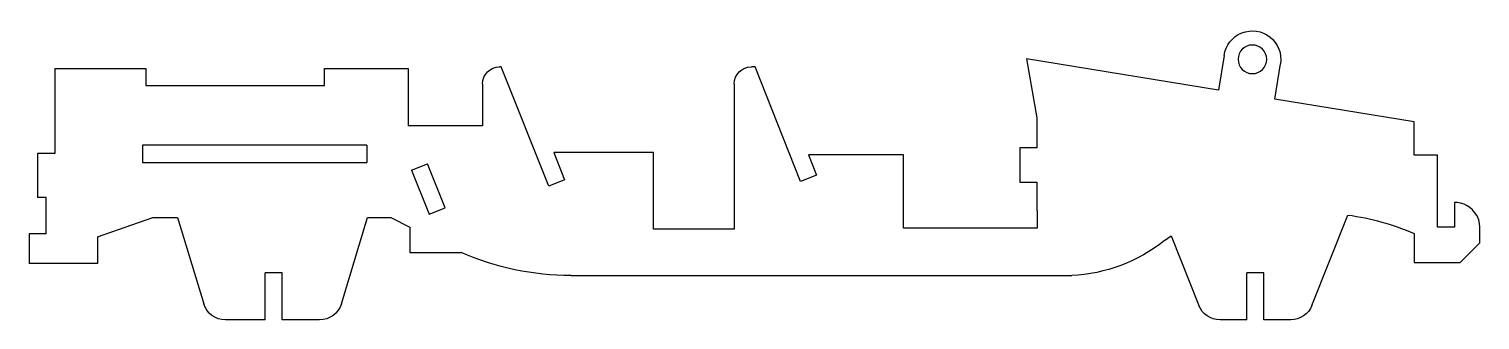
# Model space of a CAD drawing. Header units: millimetres. Extents: x 518 to 1025, y -822 to -720.
import ezdxf

# ---------------------------------------------------------------- set-up
doc = ezdxf.new("R2010")
doc.units = ezdxf.units.MM

msp = doc.modelspace()

# ---------------------------------------------------------------- linework, layer by layer
at = {"extrusion": (1.22465e-16, 6.12323e-17, -1)}
for p, q in [((866.75, -730.67, -43.27), (870.4, -751.26, -43.27)), ((933.97, -741.56, -43.27), (866.75, -730.67, -43.27)), ((935.92, -729.5, -43.27), (933.97, -741.56, -43.27)), ((526.66, -733.95, -43.27), (526.66, -763.74, -43.27)), ((526.66, -733.95, -43.27), (558.58, -733.95, -43.27)), ((558.58, -733.95, -43.27), (558.58, -739.95, -43.27)), ((621.05, -739.95, -43.27), (621.05, -733.95, -43.27)), ((621.05, -733.95, -43.27), (650.36, -733.95, -43.27)), ((650.36, -733.95, -43.27), (650.36, -754.06, -43.27)), ((682.92, -733.41, -43.27), (682.36, -733.41, -43.27)), ((699.52, -775.12, -43.27), (682.92, -733.41, -43.27)), ((771.73, -733.41, -43.27), (770.44, -733.41, -43.27)), ((787.69, -773.5, -43.27), (771.73, -733.41, -43.27)), ((953.61, -744.74, -43.27), (955.61, -732.36, -43.27)), ((558.58, -739.95, -43.27), (621.05, -739.95, -43.27)), ((676.36, -739.41, -43.27), (676.36, -754.06, -43.27)), ((764.44, -739.41, -43.27), (764.44, -790.11, -43.27)), ((1002.42, -752.65, -43.27), (953.61, -744.74, -43.27)), ((870.4, -751.26, -43.27), (870.4, -761.72, -43.27)), ((676.36, -754.06, -43.27), (650.36, -754.06, -43.27)), ((1002.43, -764.33, -43.27), (1002.42, -752.65, -43.27)), ((557.37, -760.78, -43.27), (557.37, -766.78, -43.27)), ((635.83, -760.78, -43.27), (557.37, -760.78, -43.27)), ((635.83, -760.78, -43.27), (635.83, -766.78, -43.27)), ((520.66, -763.74, -43.27), (520.66, -779.09, -43.27)), ((526.66, -763.74, -43.27), (520.66, -763.74, -43.27)), ((701.3, -763.38, -43.27), (705.1, -772.9, -43.27)), ((736.18, -763.38, -43.27), (701.3, -763.38, -43.27)), ((736.18, -790.11, -43.27), (736.18, -763.38, -43.27)), ((790.42, -764.14, -43.27), (793.26, -771.28, -43.27)), ((823.73, -764.14, -43.27), (790.42, -764.14, -43.27)), ((823.73, -789.72, -43.27), (823.73, -764.14, -43.27)), ((864.4, -761.72, -43.27), (864.4, -773.72, -43.27)), ((870.4, -761.72, -43.27), (864.4, -761.72, -43.27)), ((1010.52, -764.32, -43.27), (1002.43, -764.33, -43.27)), ((1010.52, -765.32, -43.27), (1010.52, -764.32, -43.27)), ((1010.52, -789.47, -43.27), (1010.52, -765.32, -43.27)), ((557.37, -766.78, -43.27), (635.83, -766.78, -43.27)), ((651.55, -769.54, -43.27), (657.12, -767.32, -43.27)), ((651.55, -769.54, -43.27), (657.67, -784.93, -43.27)), ((663.24, -782.71, -43.27), (657.12, -767.32, -43.27)), ((793.26, -771.28, -43.27), (787.69, -773.5, -43.27)), ((705.1, -772.9, -43.27), (699.52, -775.12, -43.27)), ((864.4, -773.72, -43.27), (870.4, -773.72, -43.27)), ((870.4, -773.72, -43.27), (870.4, -783.72, -43.27)), ((523.66, -779.09, -43.27), (520.66, -779.09, -43.27)), ((523.66, -791.79, -43.27), (523.66, -779.09, -43.27)), ((1016.52, -780.77, -43.27), (1016.52, -789.47, -43.27)), ((1017.48, -780.82, -43.27), (1016.52, -780.77, -43.27)), ((1018.63, -781.02, -43.27), (1017.48, -780.82, -43.27)), ((1019.84, -781.41, -43.27), (1018.63, -781.02, -43.27)), ((1020.94, -781.96, -43.27), (1019.84, -781.41, -43.27)), ((541.66, -792.82, -43.27), (561.02, -786.04, -43.27)), ((561.02, -786.04, -43.27), (569.64, -786.04, -43.27)), ((569.64, -786.04, -43.27), (578.79, -816.15, -43.27)), ((627.02, -816.15, -43.27), (636.16, -786.04, -43.27)), ((636.16, -786.04, -43.27), (644.25, -786.04, -43.27)), ((644.25, -786.04, -43.27), (650.98, -789.41, -43.27)), ((657.67, -784.93, -43.27), (663.24, -782.71, -43.27)), ((870.4, -783.72, -43.27), (870.51, -783.72, -43.27)), ((870.51, -783.72, -43.27), (870.51, -789.72, -43.27)), ((966.63, -816.79, -43.27), (979.24, -785.19, -43.27)), ((1021.93, -782.6, -43.27), (1020.94, -781.96, -43.27)), ((1022.82, -783.38, -43.27), (1021.93, -782.6, -43.27)), ((1023.68, -784.37, -43.27), (1022.82, -783.38, -43.27)), ((1024.4, -785.52, -43.27), (1023.68, -784.37, -43.27)), ((1024.99, -786.91, -43.27), (1024.4, -785.52, -43.27)), ((1025.3, -788.15, -43.27), (1024.99, -786.91, -43.27)), ((517.66, -791.79, -43.27), (517.66, -802.12, -43.27)), ((523.66, -791.79, -43.27), (517.66, -791.79, -43.27)), ((650.98, -789.41, -43.27), (650.98, -798.22, -43.27)), ((764.44, -790.11, -43.27), (736.18, -790.11, -43.27)), ((870.51, -789.72, -43.27), (823.73, -789.72, -43.27)), ((1002.43, -791.64, -43.27), (1002.43, -801.79, -43.27)), ((1016.52, -789.47, -43.27), (1010.52, -789.47, -43.27)), ((1025.43, -789.47, -43.27), (1025.3, -788.15, -43.27)), ((1025.43, -794.88, -43.27), (1025.43, -789.47, -43.27)), ((541.66, -792.82, -43.27), (541.66, -802.12, -43.27)), ((915, -794.1, -43.27), (917.33, -792.41, -43.27)), ((917.33, -792.41, -43.27), (927.05, -816.77, -43.27)), ((1018.52, -801.79, -43.27), (1025.43, -794.88, -43.27)), ((541.66, -802.12, -43.27), (517.66, -802.12, -43.27)), ((650.98, -798.22, -43.27), (668.86, -798.22, -43.27)), ((1002.43, -801.79, -43.27), (1018.52, -801.79, -43.27)), ((606.31, -805.34, -43.27), (600.31, -805.34, -43.27)), ((600.31, -821.82, -43.27), (600.31, -805.34, -43.27)), ((606.31, -821.82, -43.27), (606.31, -805.34, -43.27)), ((707.35, -806.35, -43.27), (882.56, -806.35, -43.27)), ((949.84, -805.34, -43.27), (943.84, -805.34, -43.27)), ((943.84, -821.8, -43.27), (943.84, -805.34, -43.27)), ((949.84, -821.82, -43.27), (949.84, -805.34, -43.27)), ((600.31, -821.82, -43.27), (586.44, -821.82, -43.27)), ((619.36, -821.82, -43.27), (606.31, -821.82, -43.27)), ((943.84, -821.8, -43.27), (934.49, -821.8, -43.27)), ((959.2, -821.82, -43.27), (949.84, -821.82, -43.27))]:
    msp.add_line(p, q, dxfattribs=at)
msp.add_circle((-945.78, -730.8, 43.27), 5, dxfattribs=at)
for centre, radius, start, end in [((-945.78, -730.8, 43.27), 9.95, 7.5274, 189.0218), ((-682.36, -739.41, 43.27), 6, 0, 90), ((-770.44, -739.41, 43.27), 6, 0, 90), ((-967.4, -872.6, 43.27), 88.21, 97.7117, 113.3955), ((-879.69, -749.66, 43.27), 56.76, 231.5294, 267.1023), ((-707.6, -709.97, 43.27), 96.39, 270.1519, 293.6994), ((-586.44, -813.82, 43.27), 8, 270, 343.1028), ((-619.36, -813.82, 43.27), 8, 196.8972, 270), ((-934.48, -813.8, 43.27), 8, 269.9644, 338.2406), ((-959.2, -813.82, 43.27), 8, 201.7594, 270)]:
    msp.add_arc(centre, radius, start, end, dxfattribs=at)

doc.saveas('drawing.dxf')
